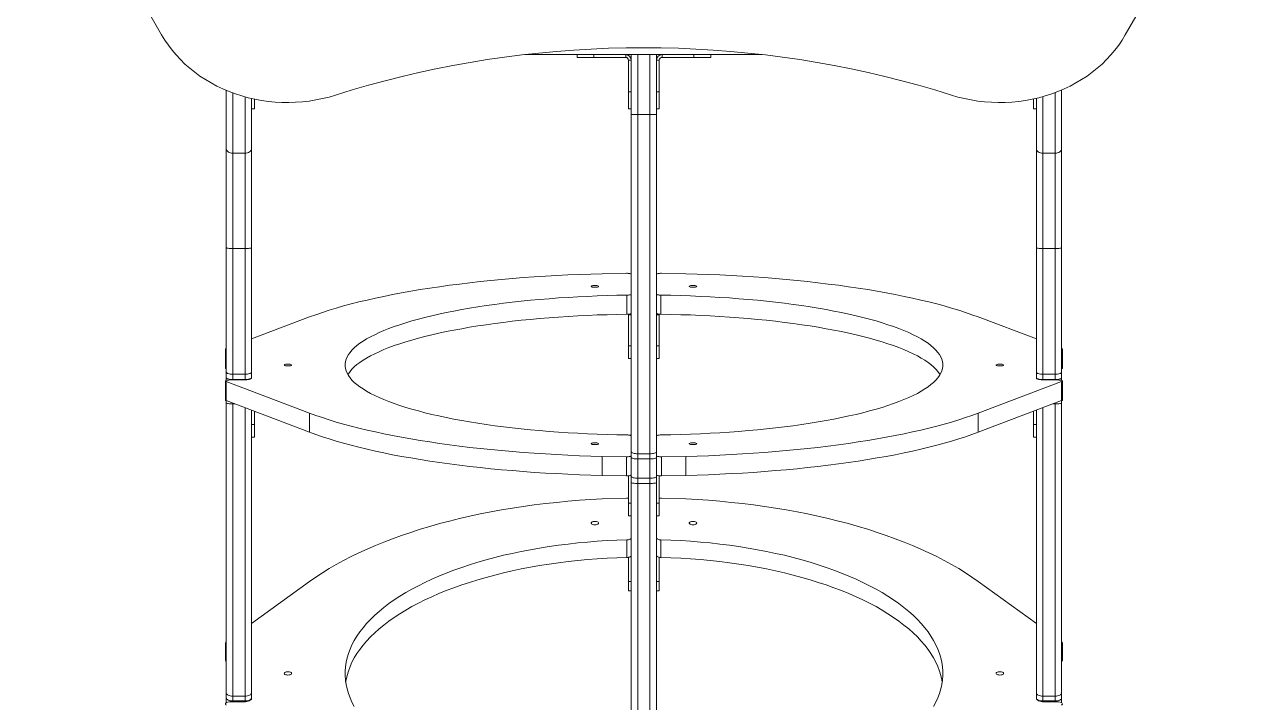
# Model space of a CAD drawing. Header units: millimetres. Extents: x -10374 to 11119, y -8221 to 9433.
# Drawn here: x 4837 to 6161, y -3147 to -2422 of the extents above; entities that cross this region are included whole.
import ezdxf

# ---------------------------------------------------------------- set-up
doc = ezdxf.new("R2010")
doc.units = ezdxf.units.MM
doc.layers.add('DIKOM_ОБЪЕКТ', color=7, linetype='Continuous')

msp = doc.modelspace()

# ---------------------------------------------------------------- linework, layer by layer
at = {"layer": 'DIKOM_ОБЪЕКТ', "color": 7, "linetype": 'Continuous', "lineweight": 15}
for p, q in [((4983.1, -2433.4), (4836.6, -2176.6)), ((6160.9, -2176.6), (6014.4, -2433.4)), ((5625.8, -2454.4), (5371.8, -2454.4)), ((5427.7, -2457.4), (5427.7, -2454.4)), ((5445.7, -2457.4), (5427.7, -2457.4)), ((5445.7, -2454.4), (5445.7, -2457.4)), ((5479.7, -2457.4), (5445.7, -2457.4)), ((5479.7, -2457.4), (5479.7, -2454.4)), ((5485.7, -2460.4), (5482.7, -2460.4)), ((5482.7, -2494.4), (5482.7, -2460.4)), ((5485.7, -2518.7), (5485.7, -2454.4)), ((5492.7, -2454.4), (5492.7, -2518.5)), ((5505.7, -2518.5), (5505.7, -2454.4)), ((5512.7, -2454.4), (5512.7, -2518.7)), ((5515.7, -2460.4), (5512.7, -2460.4)), ((5515.7, -2494.4), (5515.7, -2460.4)), ((5518.7, -2454.4), (5518.7, -2457.4)), ((5518.7, -2457.4), (5552.7, -2457.4)), ((5552.7, -2457.4), (5552.7, -2454.4)), ((5570.7, -2457.4), (5552.7, -2457.4)), ((5570.7, -2457.4), (5570.7, -2454.4)), ((5052.3, -2555.4), (5052.3, -2492.7)), ((5059.3, -2495.5), (5059.3, -2559.9)), ((5072.3, -2559.9), (5072.3, -2499.6)), ((5079.3, -2501.4), (5079.3, -2555.4)), ((5082.3, -2502), (5082.3, -2512.4)), ((5482.7, -2512.4), (5482.7, -2494.4)), ((5482.7, -2494.4), (5485.7, -2494.4)), ((5512.7, -2494.4), (5515.7, -2494.4)), ((5515.7, -2494.4), (5515.7, -2512.4)), ((5916.2, -2512.4), (5916.2, -2501.8)), ((5919.2, -2555.4), (5919.2, -2501.2)), ((5926.2, -2499.4), (5926.2, -2559.9)), ((5939.2, -2559.9), (5939.2, -2495.1)), ((5946.2, -2492.3), (5946.2, -2555.4)), ((5079.3, -2512.4), (5082.3, -2512.4)), ((5485.7, -2512.4), (5482.7, -2512.4)), ((5512.7, -2512.4), (5515.7, -2512.4)), ((5916.2, -2512.4), (5919.2, -2512.4)), ((5485.7, -2879.3), (5485.7, -2518.7)), ((5492.7, -2518.5), (5505.7, -2518.5)), ((5492.7, -2518.5), (5492.7, -2881.6)), ((5505.7, -2881.6), (5505.7, -2518.5)), ((5512.7, -2518.7), (5512.7, -2879.3)), ((5052.3, -2661), (5052.3, -2555.4)), ((5079.3, -2555.4), (5079.3, -2661)), ((5919.2, -2661), (5919.2, -2555.4)), ((5946.2, -2555.4), (5946.2, -2661)), ((5059.3, -2559.9), (5072.3, -2559.9)), ((5059.3, -2559.9), (5059.3, -2662)), ((5072.3, -2662), (5072.3, -2559.9)), ((5926.2, -2559.9), (5939.2, -2559.9)), ((5926.2, -2559.9), (5926.2, -2662)), ((5939.2, -2662), (5939.2, -2559.9)), ((5052.3, -2794.3), (5052.3, -2661)), ((5079.3, -2661), (5079.3, -2794.3)), ((5919.2, -2794.3), (5919.2, -2661)), ((5946.2, -2661), (5946.2, -2794.3)), ((5059.3, -2662), (5072.3, -2662)), ((5059.3, -2662), (5059.3, -2796.4)), ((5072.3, -2796.4), (5072.3, -2662)), ((5926.2, -2662), (5939.2, -2662)), ((5926.2, -2662), (5926.2, -2796.4)), ((5939.2, -2796.4), (5939.2, -2662)), ((5454.6, -2688.9), (5480.5, -2688.4)), ((5543.9, -2688.9), (5518, -2688.4)), ((5485.7, -2689.6), (5485.7, -2710.7)), ((5481, -2711.8), (5481, -2732.2)), ((5485.7, -2731.1), (5485.7, -2710.7)), ((5517.4, -2711.8), (5517.4, -2732.2)), ((5079.3, -2758.7), (5141.5, -2735.1)), ((5485.7, -2732.9), (5482.7, -2732.9)), ((5482.7, -2765.9), (5482.7, -2732.9)), ((5485.7, -2731.1), (5485.7, -2732.9)), ((5485.7, -2765.9), (5485.7, -2732.9)), ((5515.7, -2732.9), (5512.7, -2732.9)), ((5515.7, -2732.9), (5515.7, -2765.9)), ((5919.2, -2758.7), (5857, -2735.1)), ((5482.7, -2765.9), (5485.7, -2765.9)), ((5482.7, -2779.7), (5482.7, -2765.9)), ((5485.7, -2765.9), (5485.7, -2779.7)), ((5512.7, -2765.9), (5515.7, -2765.9)), ((5515.7, -2765.9), (5515.7, -2779.7)), ((5051.5, -2769.5), (5051.5, -2789.9)), ((5079.3, -2800.7), (5079.3, -2772.6)), ((5482.7, -2779.7), (5485.7, -2779.7)), ((5512.7, -2779.7), (5515.7, -2779.7)), ((5919.2, -2800.7), (5919.2, -2772.6)), ((5947, -2789.9), (5947, -2769.5)), ((5052.3, -2800.4), (5052.3, -2794.3)), ((5079.3, -2794.3), (5079.3, -2800.4)), ((5919.2, -2800.4), (5919.2, -2794.3)), ((5946.2, -2794.3), (5946.2, -2800.4)), ((5051.5, -2803.7), (5051.5, -2824.1)), ((5052.3, -2803.1), (5052.3, -2800.4)), ((5052.3, -2804.3), (5141.5, -2838.1)), ((5052.3, -2824.7), (5052.3, -2804.3)), ((5056.5, -2802.5), (5071.3, -2802.5)), ((5059.3, -2796.4), (5072.3, -2796.4)), ((5059.3, -2796.4), (5059.3, -2802)), ((5072.3, -2802), (5059.3, -2802)), ((5059.3, -2802), (5059.3, -2802.5)), ((5072.3, -2802), (5072.3, -2796.4)), ((5072.3, -2802.5), (5072.3, -2802)), ((5079.3, -2800.4), (5079.3, -2800.7)), ((5946.2, -2804.3), (5857, -2838.1)), ((5926.2, -2796.4), (5939.2, -2796.4)), ((5926.2, -2796.4), (5926.2, -2802)), ((5939.2, -2802), (5926.2, -2802)), ((5926.2, -2802), (5926.2, -2802.5)), ((5942, -2802.5), (5927.2, -2802.5)), ((5939.2, -2802), (5939.2, -2796.4)), ((5939.2, -2802.5), (5939.2, -2802)), ((5946.2, -2800.4), (5946.2, -2803.1)), ((5946.2, -2824.7), (5946.2, -2804.3)), ((5947, -2824.1), (5947, -2803.7)), ((5052.3, -2827), (5052.3, -2824.7)), ((5052.3, -2824.7), (5141.5, -2858.5)), ((5052.3, -3137.3), (5052.3, -2827)), ((5059.3, -2827.4), (5059.3, -2828.2)), ((5059.3, -2828.2), (5059.3, -3140.9)), ((5061.4, -2828.2), (5059.3, -2828.2)), ((5072.3, -3140.9), (5072.3, -2832.3)), ((5946.2, -2824.7), (5857, -2858.5)), ((5926.2, -2832.3), (5926.2, -3140.9)), ((5939.2, -2828.2), (5937.1, -2828.2)), ((5939.2, -2828.2), (5939.2, -2827.4)), ((5939.2, -3140.9), (5939.2, -2828.2)), ((5946.2, -2824.7), (5946.2, -2827)), ((5946.2, -2827), (5946.2, -3137.3)), ((5079.3, -2835), (5079.3, -3137.3)), ((5079.3, -2850.1), (5079.3, -2835)), ((5082.3, -2850.1), (5082.3, -2836.1)), ((5141.5, -2858.5), (5141.5, -2838.1)), ((5857, -2858.5), (5857, -2838.1)), ((5916.2, -2836.1), (5916.2, -2850.1)), ((5919.2, -3137.3), (5919.2, -2835)), ((5079.3, -2850.1), (5082.3, -2850.1)), ((5079.3, -2863.9), (5079.3, -2850.1)), ((5082.3, -2850.1), (5082.3, -2863.9)), ((5916.2, -2863.9), (5916.2, -2850.1)), ((5916.2, -2850.1), (5919.2, -2850.1)), ((5079.3, -2863.9), (5082.3, -2863.9)), ((5485.7, -2883.6), (5485.7, -2862.5)), ((5916.2, -2863.9), (5919.2, -2863.9)), ((5454.6, -2884.4), (5480.5, -2884.8)), ((5454.6, -2904.8), (5454.6, -2884.4)), ((5480.5, -2905.2), (5480.5, -2884.8)), ((5485.7, -2885.4), (5485.7, -2879.3)), ((5485.7, -2904.1), (5485.7, -2883.6)), ((5485.7, -2906), (5485.7, -2885.4)), ((5492.7, -2881.6), (5505.7, -2881.6)), ((5492.7, -2881.6), (5492.7, -2887.1)), ((5505.7, -2887.1), (5492.7, -2887.1)), ((5492.7, -2887.1), (5492.7, -2907.7)), ((5505.7, -2887.1), (5505.7, -2881.6)), ((5505.7, -2907.7), (5505.7, -2887.1)), ((5512.7, -2879.3), (5512.7, -2885.4)), ((5512.7, -2885.4), (5512.7, -2906)), ((5543.9, -2884.4), (5518, -2884.8)), ((5518, -2905.2), (5518, -2884.8)), ((5543.9, -2904.8), (5543.9, -2884.4)), ((5454.6, -2904.8), (5480.5, -2905.2)), ((5482.7, -2934.3), (5482.7, -2905.1)), ((5485.7, -2934.3), (5485.7, -2904.1)), ((5485.7, -2912.3), (5485.7, -2906)), ((5485.7, -3299.8), (5485.7, -2912.3)), ((5492.7, -2907.7), (5505.7, -2907.7)), ((5492.7, -2907.7), (5492.7, -2913.3)), ((5505.7, -2913.3), (5492.7, -2913.3)), ((5492.7, -2913.3), (5492.7, -3303.5)), ((5505.7, -2913.3), (5505.7, -2907.7)), ((5505.7, -3303.5), (5505.7, -2913.3)), ((5512.7, -2906), (5512.7, -2912.3)), ((5512.7, -2912.3), (5512.7, -3299.8)), ((5515.7, -2905.1), (5515.7, -2934.3)), ((5543.9, -2904.8), (5518, -2905.2)), ((5454.6, -2929.8), (5480.5, -2928.9)), ((5482.7, -2934.3), (5485.7, -2934.3)), ((5482.7, -2948.1), (5482.7, -2934.3)), ((5485.7, -2934.3), (5485.7, -2948.1)), ((5512.7, -2934.3), (5515.7, -2934.3)), ((5515.7, -2934.3), (5515.7, -2948.1)), ((5543.9, -2929.8), (5518, -2928.9)), ((5482.7, -2948.1), (5485.7, -2948.1)), ((5485.7, -2948.1), (5485.7, -2971.4)), ((5512.7, -2948.1), (5515.7, -2948.1)), ((5481, -2992.4), (5481, -2973.7)), ((5485.7, -2971.4), (5485.7, -2990.2)), ((5517.4, -2992.4), (5517.4, -2973.7)), ((5482.7, -3018.3), (5482.7, -2992.3)), ((5485.7, -3018.3), (5485.7, -2990.2)), ((5515.7, -3018.3), (5515.7, -2992.3)), ((5079.3, -3063.1), (5141.5, -3018.1)), ((5482.7, -3018.3), (5485.7, -3018.3)), ((5482.7, -3028.2), (5482.7, -3018.3)), ((5485.7, -3018.3), (5485.7, -3028.2)), ((5512.7, -3018.3), (5515.7, -3018.3)), ((5515.7, -3018.3), (5515.7, -3028.2)), ((5919.2, -3063.1), (5857, -3018.1)), ((5482.7, -3028.2), (5485.7, -3028.2)), ((5512.7, -3028.2), (5515.7, -3028.2)), ((5051.5, -3083.9), (5051.5, -3102.7)), ((5947, -3102.7), (5947, -3083.9)), ((5079.3, -3089.7), (5079.3, -3143.4)), ((5052.3, -3142.9), (5052.3, -3137.3)), ((5079.3, -3137.3), (5079.3, -3142.9)), ((5919.2, -3142.9), (5919.2, -3137.3)), ((5946.2, -3137.3), (5946.2, -3142.9)), ((5052.3, -3148), (5052.3, -3142.9)), ((5056.5, -3146.9), (5071.3, -3146.9)), ((5059.3, -3140.9), (5072.3, -3140.9)), ((5059.3, -3140.9), (5059.3, -3146)), ((5072.3, -3146), (5059.3, -3146)), ((5059.3, -3146), (5059.3, -3146.9)), ((5072.3, -3146), (5072.3, -3140.9)), ((5072.3, -3146.9), (5072.3, -3146)), ((5079.3, -3142.9), (5079.3, -3143.4)), ((5926.2, -3140.9), (5939.2, -3140.9)), ((5926.2, -3140.9), (5926.2, -3146)), ((5939.2, -3146), (5926.2, -3146)), ((5926.2, -3146), (5926.2, -3146.9)), ((5942, -3146.9), (5927.2, -3146.9)), ((5939.2, -3146), (5939.2, -3140.9)), ((5939.2, -3146.9), (5939.2, -3146)), ((5946.2, -3142.9), (5946.2, -3148))]:
    msp.add_line(p, q, dxfattribs=at)
at = {"layer": 'DIKOM_ОБЪЕКТ', "color": 7, "linetype": 'Continuous', "lineweight": 15, "flags": 128}
for points in [[(5169.3, -2497.8), (5162.3, -2499.8), (5155.3, -2501.5), (5148.2, -2503), (5141, -2504.1), (5133.7, -2504.9), (5126.4, -2505.5), (5119.1, -2505.7), (5111.8, -2505.6), (5104.5, -2505.2), (5097.3, -2504.5), (5090, -2503.5), (5082.9, -2502.2), (5075.8, -2500.6), (5068.8, -2498.6), (5062, -2496.4), (5055.2, -2493.9), (5048.7, -2491.2), (5042.3, -2488.1), (5036, -2484.8), (5030, -2481.2), (5024.1, -2477.4), (5018.5, -2473.3), (5013.2, -2469), (5008, -2464.5), (5003.2, -2459.8), (4998.6, -2454.8), (4994.3, -2449.7), (4990.3, -2444.4), (4986.5, -2439), (4983.1, -2433.4)], [(6014.4, -2433.4), (6011, -2439), (6007.3, -2444.4), (6003.3, -2449.7), (5998.9, -2454.8), (5994.4, -2459.8), (5989.5, -2464.5), (5984.4, -2469), (5979, -2473.3), (5973.4, -2477.4), (5967.6, -2481.2), (5961.5, -2484.8), (5955.3, -2488.1), (5948.9, -2491.2), (5942.3, -2493.9), (5935.6, -2496.4), (5928.7, -2498.6), (5921.7, -2500.6), (5914.7, -2502.2), (5907.5, -2503.5), (5900.3, -2504.5), (5893, -2505.2), (5885.7, -2505.6), (5878.4, -2505.7), (5871.1, -2505.5), (5863.8, -2504.9), (5856.5, -2504.1), (5849.3, -2503), (5842.2, -2501.5), (5835.2, -2499.8), (5828.3, -2497.8)], [(5828.3, -2497.8), (5810.7, -2492.3), (5792.9, -2487.2), (5775.1, -2482.4), (5757.1, -2477.9), (5739.1, -2473.6), (5721, -2469.7), (5702.8, -2466.1), (5684.5, -2462.8), (5666.1, -2459.8), (5647.7, -2457.2), (5629.2, -2454.8), (5610.6, -2452.8), (5592.1, -2451), (5573.4, -2449.6), (5554.8, -2448.5), (5536.1, -2447.7), (5517.5, -2447.2), (5498.8, -2447.1), (5480.1, -2447.2), (5461.4, -2447.7), (5442.7, -2448.5), (5424.1, -2449.6), (5405.5, -2451), (5386.9, -2452.8), (5368.4, -2454.8), (5349.9, -2457.2), (5331.4, -2459.8), (5313.1, -2462.8), (5294.8, -2466.1), (5276.6, -2469.7), (5258.4, -2473.6), (5240.4, -2477.9), (5222.4, -2482.4), (5204.6, -2487.2), (5186.9, -2492.3), (5169.3, -2497.8)], [(5052.3, -2555.4), (5052.4, -2556.3), (5052.8, -2557.1), (5053.4, -2557.9), (5054.3, -2558.6), (5055.4, -2559.1), (5056.6, -2559.6), (5057.9, -2559.8), (5059.3, -2559.9)], [(5072.3, -2559.9), (5073.6, -2559.8), (5074.9, -2559.6), (5076.1, -2559.1), (5077.2, -2558.6), (5078.1, -2557.9), (5078.7, -2557.1), (5079.1, -2556.3), (5079.3, -2555.4)], [(5919.2, -2555.4), (5919.3, -2556.3), (5919.7, -2557.1), (5920.4, -2557.9), (5921.3, -2558.6), (5922.3, -2559.1), (5923.5, -2559.6), (5924.8, -2559.8), (5926.2, -2559.9)], [(5939.2, -2559.9), (5940.6, -2559.8), (5941.9, -2559.6), (5943.1, -2559.1), (5944.2, -2558.6), (5945, -2557.9), (5945.7, -2557.1), (5946.1, -2556.3), (5946.2, -2555.4)], [(5052.3, -2661), (5052.4, -2661.2), (5052.8, -2661.4), (5053.4, -2661.6), (5054.3, -2661.7), (5055.4, -2661.9), (5056.6, -2662), (5057.9, -2662), (5059.3, -2662)], [(5072.3, -2662), (5073.6, -2662), (5074.9, -2662), (5076.1, -2661.9), (5077.2, -2661.7), (5078.1, -2661.6), (5078.7, -2661.4), (5079.1, -2661.2), (5079.3, -2661)], [(5919.2, -2661), (5919.3, -2661.2), (5919.7, -2661.4), (5920.4, -2661.6), (5921.3, -2661.7), (5922.3, -2661.9), (5923.5, -2662), (5924.8, -2662), (5926.2, -2662)], [(5939.2, -2662), (5940.6, -2662), (5941.9, -2662), (5943.1, -2661.9), (5944.2, -2661.7), (5945, -2661.6), (5945.7, -2661.4), (5946.1, -2661.2), (5946.2, -2661)], [(5480.5, -2688.4), (5481.5, -2688.4), (5482.5, -2688.5), (5483.4, -2688.6), (5484.2, -2688.7), (5484.8, -2688.9), (5485.3, -2689.1), (5485.6, -2689.3), (5485.7, -2689.6)], [(5518, -2688.4), (5517, -2688.4), (5516, -2688.5), (5515.1, -2688.6), (5514.3, -2688.7), (5513.6, -2688.9), (5513.1, -2689.1), (5512.8, -2689.3), (5512.7, -2689.6)], [(5141.5, -2735.1), (5148.2, -2732.7), (5155.1, -2730.3), (5162.4, -2727.9), (5169.9, -2725.6), (5177.8, -2723.4), (5185.9, -2721.2), (5194.2, -2719.1), (5202.9, -2717), (5211.8, -2715), (5220.9, -2713.1), (5230.3, -2711.2), (5239.9, -2709.3), (5249.7, -2707.6), (5259.8, -2705.9), (5270, -2704.3), (5280.5, -2702.8), (5291.1, -2701.3), (5302, -2699.9), (5312.9, -2698.6), (5324.1, -2697.3), (5335.4, -2696.1), (5346.9, -2695), (5358.4, -2694), (5370.1, -2693.1), (5381.9, -2692.2), (5393.9, -2691.5), (5405.9, -2690.8), (5417.9, -2690.2), (5430.1, -2689.7), (5442.3, -2689.2), (5454.6, -2688.9)], [(5446.7, -2701.5), (5445.6, -2701.5), (5444.5, -2701.6), (5443.6, -2701.8), (5443, -2702.1), (5442.7, -2702.3), (5442.8, -2702.6), (5443.3, -2702.9), (5444, -2703.1), (5445, -2703.3), (5446.1, -2703.3), (5447.3, -2703.3), (5448.5, -2703.3), (5449.5, -2703.1), (5450.2, -2702.9), (5450.6, -2702.6), (5450.7, -2702.3), (5450.5, -2702.1), (5449.9, -2701.8), (5449, -2701.6), (5447.9, -2701.5), (5446.7, -2701.5)], [(5857, -2735.1), (5850.3, -2732.7), (5843.3, -2730.3), (5836.1, -2727.9), (5828.5, -2725.6), (5820.7, -2723.4), (5812.6, -2721.2), (5804.2, -2719.1), (5795.6, -2717), (5786.7, -2715), (5777.6, -2713.1), (5768.2, -2711.2), (5758.6, -2709.3), (5748.7, -2707.6), (5738.7, -2705.9), (5728.4, -2704.3), (5718, -2702.8), (5707.3, -2701.3), (5696.5, -2699.9), (5685.5, -2698.6), (5674.4, -2697.3), (5663.1, -2696.1), (5651.6, -2695), (5640, -2694), (5628.3, -2693.1), (5616.5, -2692.2), (5604.6, -2691.5), (5592.6, -2690.8), (5580.5, -2690.2), (5568.4, -2689.7), (5556.1, -2689.2), (5543.9, -2688.9)], [(5551.7, -2701.5), (5552.9, -2701.5), (5554, -2701.6), (5554.9, -2701.8), (5555.5, -2702.1), (5555.7, -2702.3), (5555.6, -2702.6), (5555.2, -2702.9), (5554.5, -2703.1), (5553.5, -2703.3), (5552.3, -2703.3), (5551.1, -2703.3), (5550, -2703.3), (5549, -2703.1), (5548.3, -2702.9), (5547.8, -2702.6), (5547.7, -2702.3), (5548, -2702.1), (5548.6, -2701.8), (5549.5, -2701.6), (5550.6, -2701.5), (5551.7, -2701.5)], [(5481, -2711.8), (5470.4, -2712), (5459.8, -2712.3), (5449.3, -2712.6), (5438.8, -2713.1), (5428.4, -2713.6), (5418, -2714.2), (5407.8, -2714.8), (5397.7, -2715.6), (5387.6, -2716.4), (5377.7, -2717.3), (5367.9, -2718.3), (5358.3, -2719.4), (5348.8, -2720.5), (5339.5, -2721.7), (5330.4, -2723), (5321.4, -2724.4), (5312.7, -2725.8), (5304.2, -2727.3), (5295.8, -2728.8), (5287.7, -2730.4), (5279.9, -2732.1), (5272.2, -2733.8), (5264.9, -2735.6), (5257.8, -2737.5), (5250.9, -2739.4), (5244.3, -2741.4), (5238.1, -2743.4), (5232.1, -2745.4), (5226.4, -2747.5), (5221, -2749.7), (5215.9, -2751.9), (5211.1, -2754.1), (5206.6, -2756.4), (5202.5, -2758.6), (5198.7, -2761), (5195.2, -2763.3), (5192.1, -2765.7), (5189.3, -2768.1), (5186.8, -2770.5), (5184.7, -2773), (5182.9, -2775.4), (5181.5, -2777.9), (5180.5, -2780.4), (5179.8, -2782.9), (5179.4, -2785.4), (5179.4, -2787.9), (5179.8, -2790.3), (5180.5, -2792.8), (5181.5, -2795.3), (5182.9, -2797.8), (5184.7, -2800.2), (5186.8, -2802.7), (5189.3, -2805.1), (5192.1, -2807.5), (5195.2, -2809.9), (5198.7, -2812.2), (5202.5, -2814.6), (5206.6, -2816.9), (5211.1, -2819.1), (5215.9, -2821.3), (5221, -2823.5), (5226.4, -2825.7), (5232.1, -2827.8), (5238.1, -2829.8), (5244.3, -2831.9), (5250.9, -2833.8), (5257.8, -2835.7), (5264.9, -2837.6), (5272.2, -2839.4), (5279.9, -2841.1), (5287.7, -2842.8), (5295.8, -2844.4), (5304.2, -2846), (5312.7, -2847.4), (5321.4, -2848.9), (5330.4, -2850.2), (5339.5, -2851.5), (5348.8, -2852.7), (5358.3, -2853.8), (5367.9, -2854.9), (5377.7, -2855.9), (5387.6, -2856.8), (5397.7, -2857.6), (5407.8, -2858.4), (5418, -2859), (5428.4, -2859.6), (5438.8, -2860.2), (5449.3, -2860.6), (5459.8, -2860.9), (5470.4, -2861.2), (5481, -2861.4)], [(5485.7, -2710.7), (5485.6, -2710.9), (5485.4, -2711.1), (5485, -2711.3), (5484.4, -2711.5), (5483.7, -2711.6), (5482.8, -2711.7), (5482, -2711.8), (5481, -2711.8)], [(5512.7, -2710.7), (5512.8, -2710.9), (5513.1, -2711.1), (5513.5, -2711.3), (5514.1, -2711.5), (5514.8, -2711.6), (5515.6, -2711.7), (5516.5, -2711.8), (5517.4, -2711.8)], [(5517.4, -2711.8), (5528.1, -2712), (5538.6, -2712.3), (5549.2, -2712.6), (5559.7, -2713.1), (5570.1, -2713.6), (5580.4, -2714.2), (5590.7, -2714.8), (5600.8, -2715.6), (5610.9, -2716.4), (5620.8, -2717.3), (5630.5, -2718.3), (5640.2, -2719.4), (5649.6, -2720.5), (5659, -2721.7), (5668.1, -2723), (5677, -2724.4), (5685.8, -2725.8), (5694.3, -2727.3), (5702.6, -2728.8), (5710.7, -2730.4), (5718.6, -2732.1), (5726.2, -2733.8), (5733.6, -2735.6), (5740.7, -2737.5), (5747.6, -2739.4), (5754.1, -2741.4), (5760.4, -2743.4), (5766.4, -2745.4), (5772.1, -2747.5), (5777.5, -2749.7), (5782.6, -2751.9), (5787.4, -2754.1), (5791.9, -2756.4), (5796, -2758.6), (5799.8, -2761), (5803.3, -2763.3), (5806.4, -2765.7), (5809.2, -2768.1), (5811.7, -2770.5), (5813.8, -2773), (5815.5, -2775.4), (5817, -2777.9), (5818, -2780.4), (5818.7, -2782.9), (5819.1, -2785.4), (5819.1, -2787.9), (5818.7, -2790.3), (5818, -2792.8), (5817, -2795.3), (5815.5, -2797.8), (5813.8, -2800.2), (5811.7, -2802.7), (5809.2, -2805.1), (5806.4, -2807.5), (5803.3, -2809.9), (5799.8, -2812.2), (5796, -2814.6), (5791.9, -2816.9), (5787.4, -2819.1), (5782.6, -2821.3), (5777.5, -2823.5), (5772.1, -2825.7), (5766.4, -2827.8), (5760.4, -2829.8), (5754.1, -2831.9), (5747.6, -2833.8), (5740.7, -2835.7), (5733.6, -2837.6), (5726.2, -2839.4), (5718.6, -2841.1), (5710.7, -2842.8), (5702.6, -2844.4), (5694.3, -2846), (5685.8, -2847.4), (5677, -2848.9), (5668.1, -2850.2), (5659, -2851.5), (5649.6, -2852.7), (5640.2, -2853.8), (5630.5, -2854.9), (5620.8, -2855.9), (5610.9, -2856.8), (5600.8, -2857.6), (5590.7, -2858.4), (5580.4, -2859), (5570.1, -2859.6), (5559.7, -2860.2), (5549.2, -2860.6), (5538.6, -2860.9), (5528.1, -2861.2), (5517.4, -2861.4)], [(5481, -2732.2), (5470.4, -2732.4), (5459.8, -2732.7), (5449.3, -2733), (5438.8, -2733.5), (5428.4, -2734), (5418, -2734.6), (5407.8, -2735.3), (5397.7, -2736), (5387.6, -2736.8), (5377.7, -2737.7), (5367.9, -2738.7), (5358.3, -2739.8), (5348.8, -2740.9), (5339.5, -2742.1), (5330.4, -2743.4), (5321.4, -2744.8), (5312.7, -2746.2), (5304.2, -2747.7), (5295.8, -2749.2), (5287.7, -2750.8), (5279.9, -2752.5), (5272.2, -2754.3), (5264.9, -2756.1), (5257.8, -2757.9), (5250.9, -2759.8), (5244.3, -2761.8), (5238.1, -2763.8), (5232.1, -2765.8), (5226.4, -2767.9), (5221, -2770.1), (5215.9, -2772.3), (5211.1, -2774.5), (5206.6, -2776.8), (5202.5, -2779.1), (5198.7, -2781.4), (5195.2, -2783.7), (5192.1, -2786.1), (5189.3, -2788.5), (5186.8, -2791), (5184.7, -2793.4), (5182.9, -2795.9), (5182.3, -2796.8)], [(5481, -2732.2), (5482, -2732.2), (5482.8, -2732.1), (5483.7, -2732), (5484.4, -2731.9), (5485, -2731.7), (5485.4, -2731.5), (5485.6, -2731.3), (5485.7, -2731.1)], [(5482.7, -2732.9), (5482.7, -2732.3), (5482.6, -2732.2)], [(5485.7, -2732.9), (5485.6, -2731.7), (5485.5, -2731.4)], [(5517.4, -2732.2), (5516.5, -2732.2), (5515.6, -2732.1), (5514.8, -2732), (5514.1, -2731.9), (5513.5, -2731.7), (5513.1, -2731.5), (5512.8, -2731.3), (5512.7, -2731.1)], [(5512.9, -2731.4), (5512.8, -2731.7), (5512.7, -2732.9)], [(5515.8, -2732.2), (5515.8, -2732.3), (5515.7, -2732.9)], [(5517.4, -2732.2), (5528.1, -2732.4), (5538.6, -2732.7), (5549.2, -2733), (5559.7, -2733.5), (5570.1, -2734), (5580.4, -2734.6), (5590.7, -2735.3), (5600.8, -2736), (5610.9, -2736.8), (5620.8, -2737.7), (5630.5, -2738.7), (5640.2, -2739.8), (5649.6, -2740.9), (5659, -2742.1), (5668.1, -2743.4), (5677, -2744.8), (5685.8, -2746.2), (5694.3, -2747.7), (5702.6, -2749.2), (5710.7, -2750.8), (5718.6, -2752.5), (5726.2, -2754.3), (5733.6, -2756.1), (5740.7, -2757.9), (5747.6, -2759.8), (5754.1, -2761.8), (5760.4, -2763.8), (5766.4, -2765.8), (5772.1, -2767.9), (5777.5, -2770.1), (5782.6, -2772.3), (5787.4, -2774.5), (5791.9, -2776.8), (5796, -2779.1), (5799.8, -2781.4), (5803.3, -2783.7), (5806.4, -2786.1), (5809.2, -2788.5), (5811.7, -2791), (5813.8, -2793.4), (5815.5, -2795.9), (5816.1, -2796.8)], [(5052.3, -2768.9), (5051.7, -2769.2), (5051.5, -2769.5), (5051.6, -2769.8), (5052.1, -2770.1), (5052.3, -2770.2)], [(5946.2, -2768.9), (5946.8, -2769.2), (5947, -2769.5), (5946.9, -2769.8), (5946.4, -2770.1), (5946.2, -2770.2)], [(5052.3, -2794.3), (5052.4, -2794.7), (5052.8, -2795.1), (5053.4, -2795.5), (5054.3, -2795.8), (5055.4, -2796.1), (5056.6, -2796.3), (5057.9, -2796.4), (5059.3, -2796.4)], [(5072.3, -2796.4), (5073.6, -2796.4), (5074.9, -2796.3), (5076.1, -2796.1), (5077.2, -2795.8), (5078.1, -2795.5), (5078.7, -2795.1), (5079.1, -2794.7), (5079.3, -2794.3)], [(5118.3, -2785.7), (5117.1, -2785.7), (5116, -2785.8), (5115.1, -2786), (5114.5, -2786.3), (5114.3, -2786.5), (5114.4, -2786.8), (5114.8, -2787.1), (5115.5, -2787.3), (5116.5, -2787.5), (5117.7, -2787.5), (5118.9, -2787.5), (5120, -2787.5), (5121, -2787.3), (5121.7, -2787.1), (5122.2, -2786.8), (5122.2, -2786.5), (5122, -2786.3), (5121.4, -2786), (5120.5, -2785.8), (5119.4, -2785.7), (5118.3, -2785.7)], [(5880.2, -2785.7), (5881.4, -2785.7), (5882.5, -2785.8), (5883.3, -2786), (5883.9, -2786.3), (5884.2, -2786.5), (5884.1, -2786.8), (5883.7, -2787.1), (5882.9, -2787.3), (5881.9, -2787.5), (5880.8, -2787.5), (5879.6, -2787.5), (5878.5, -2787.5), (5877.5, -2787.3), (5876.7, -2787.1), (5876.3, -2786.8), (5876.2, -2786.5), (5876.5, -2786.3), (5877.1, -2786), (5878, -2785.8), (5879, -2785.7), (5880.2, -2785.7)], [(5919.2, -2794.3), (5919.3, -2794.7), (5919.7, -2795.1), (5920.4, -2795.5), (5921.3, -2795.8), (5922.3, -2796.1), (5923.5, -2796.3), (5924.8, -2796.4), (5926.2, -2796.4)], [(5939.2, -2796.4), (5940.6, -2796.4), (5941.9, -2796.3), (5943.1, -2796.1), (5944.2, -2795.8), (5945, -2795.5), (5945.7, -2795.1), (5946.1, -2794.7), (5946.2, -2794.3)], [(5052.3, -2804.3), (5051.7, -2804), (5051.5, -2803.7), (5051.6, -2803.4), (5052.1, -2803.1), (5052.9, -2802.9), (5053.9, -2802.7), (5055.1, -2802.6), (5056.5, -2802.5)], [(5052.3, -2800.4), (5052.4, -2800.7), (5052.8, -2801), (5053.4, -2801.3), (5054.3, -2801.5), (5055.4, -2801.7), (5056.6, -2801.9), (5057.9, -2802), (5059.3, -2802)], [(5071.3, -2802.5), (5072.8, -2802.5), (5074.3, -2802.4), (5075.7, -2802.2), (5076.9, -2802), (5077.9, -2801.7), (5078.6, -2801.4), (5079.1, -2801), (5079.3, -2800.7)], [(5072.3, -2802), (5073.6, -2802), (5074.9, -2801.9), (5076.1, -2801.7), (5077.2, -2801.5), (5078.1, -2801.3), (5078.7, -2801), (5079.1, -2800.7), (5079.3, -2800.4)], [(5919.2, -2800.4), (5919.3, -2800.7), (5919.7, -2801), (5920.4, -2801.3), (5921.3, -2801.5), (5922.3, -2801.7), (5923.5, -2801.9), (5924.8, -2802), (5926.2, -2802)], [(5927.2, -2802.5), (5925.7, -2802.5), (5924.2, -2802.4), (5922.8, -2802.2), (5921.6, -2802), (5920.6, -2801.7), (5919.8, -2801.4), (5919.4, -2801), (5919.2, -2800.7)], [(5939.2, -2802), (5940.6, -2802), (5941.9, -2801.9), (5943.1, -2801.7), (5944.2, -2801.5), (5945, -2801.3), (5945.7, -2801), (5946.1, -2800.7), (5946.2, -2800.4)], [(5946.2, -2804.3), (5946.8, -2804), (5947, -2803.7), (5946.9, -2803.4), (5946.4, -2803.1), (5945.6, -2802.9), (5944.6, -2802.7), (5943.3, -2802.6), (5942, -2802.5)], [(5052.3, -2824.7), (5051.7, -2824.5), (5051.5, -2824.2), (5051.5, -2824.1)], [(5052.3, -2827), (5052.4, -2827.3), (5052.8, -2827.5), (5053.4, -2827.7), (5054.3, -2827.9), (5055.4, -2828), (5056.6, -2828.1), (5057.9, -2828.2), (5059.3, -2828.2)], [(5939.2, -2828.2), (5940.6, -2828.2), (5941.9, -2828.1), (5943.1, -2828), (5944.2, -2827.9), (5945, -2827.7), (5945.7, -2827.5), (5946.1, -2827.3), (5946.2, -2827)], [(5946.2, -2824.7), (5946.8, -2824.5), (5947, -2824.2), (5947, -2824.1)], [(5141.5, -2838.1), (5148.2, -2840.6), (5155.1, -2842.9), (5162.4, -2845.3), (5169.9, -2847.6), (5177.8, -2849.8), (5185.9, -2852), (5194.2, -2854.1), (5202.9, -2856.2), (5211.8, -2858.2), (5220.9, -2860.2), (5230.3, -2862), (5239.9, -2863.9), (5249.7, -2865.6), (5259.8, -2867.3), (5270, -2868.9), (5280.5, -2870.5), (5291.1, -2871.9), (5302, -2873.3), (5312.9, -2874.7), (5324.1, -2875.9), (5335.4, -2877.1), (5346.9, -2878.2), (5358.4, -2879.2), (5370.1, -2880.1), (5381.9, -2881), (5393.9, -2881.7), (5405.9, -2882.4), (5417.9, -2883), (5430.1, -2883.6), (5442.3, -2884), (5454.6, -2884.4)], [(5857, -2838.1), (5850.3, -2840.6), (5843.3, -2842.9), (5836.1, -2845.3), (5828.5, -2847.6), (5820.7, -2849.8), (5812.6, -2852), (5804.2, -2854.1), (5795.6, -2856.2), (5786.7, -2858.2), (5777.6, -2860.2), (5768.2, -2862), (5758.6, -2863.9), (5748.7, -2865.6), (5738.7, -2867.3), (5728.4, -2868.9), (5718, -2870.5), (5707.3, -2871.9), (5696.5, -2873.3), (5685.5, -2874.7), (5674.4, -2875.9), (5663.1, -2877.1), (5651.6, -2878.2), (5640, -2879.2), (5628.3, -2880.1), (5616.5, -2881), (5604.6, -2881.7), (5592.6, -2882.4), (5580.5, -2883), (5568.4, -2883.6), (5556.1, -2884), (5543.9, -2884.4)], [(5141.5, -2858.5), (5148.2, -2861), (5155.1, -2863.4), (5162.4, -2865.7), (5169.9, -2868), (5177.8, -2870.2), (5185.9, -2872.4), (5194.2, -2874.6), (5202.9, -2876.6), (5211.8, -2878.6), (5220.9, -2880.6), (5230.3, -2882.5), (5239.9, -2884.3), (5249.7, -2886), (5259.8, -2887.7), (5270, -2889.3), (5280.5, -2890.9), (5291.1, -2892.3), (5302, -2893.7), (5312.9, -2895.1), (5324.1, -2896.3), (5335.4, -2897.5), (5346.9, -2898.6), (5358.4, -2899.6), (5370.1, -2900.5), (5381.9, -2901.4), (5393.9, -2902.2), (5405.9, -2902.8), (5417.9, -2903.4), (5430.1, -2904), (5442.3, -2904.4), (5454.6, -2904.8)], [(5857, -2858.5), (5850.3, -2861), (5843.3, -2863.4), (5836.1, -2865.7), (5828.5, -2868), (5820.7, -2870.2), (5812.6, -2872.4), (5804.2, -2874.6), (5795.6, -2876.6), (5786.7, -2878.6), (5777.6, -2880.6), (5768.2, -2882.5), (5758.6, -2884.3), (5748.7, -2886), (5738.7, -2887.7), (5728.4, -2889.3), (5718, -2890.9), (5707.3, -2892.3), (5696.5, -2893.7), (5685.5, -2895.1), (5674.4, -2896.3), (5663.1, -2897.5), (5651.6, -2898.6), (5640, -2899.6), (5628.3, -2900.5), (5616.5, -2901.4), (5604.6, -2902.2), (5592.6, -2902.8), (5580.5, -2903.4), (5568.4, -2904), (5556.1, -2904.4), (5543.9, -2904.8)], [(5446.7, -2869.9), (5445.6, -2869.9), (5444.5, -2870), (5443.6, -2870.2), (5443, -2870.5), (5442.7, -2870.7), (5442.8, -2871), (5443.3, -2871.3), (5444, -2871.5), (5445, -2871.6), (5446.1, -2871.7), (5447.3, -2871.7), (5448.5, -2871.6), (5449.5, -2871.5), (5450.2, -2871.3), (5450.6, -2871), (5450.7, -2870.7), (5450.5, -2870.5), (5449.9, -2870.2), (5449, -2870), (5447.9, -2869.9), (5446.7, -2869.9)], [(5481, -2861.4), (5482, -2861.4), (5482.8, -2861.5), (5483.7, -2861.6), (5484.4, -2861.7), (5485, -2861.9), (5485.4, -2862.1), (5485.6, -2862.3), (5485.7, -2862.5)], [(5517.4, -2861.4), (5516.5, -2861.4), (5515.6, -2861.5), (5514.8, -2861.6), (5514.1, -2861.7), (5513.5, -2861.9), (5513.1, -2862.1), (5512.8, -2862.3), (5512.7, -2862.5)], [(5551.7, -2869.9), (5552.9, -2869.9), (5554, -2870), (5554.9, -2870.2), (5555.5, -2870.5), (5555.7, -2870.7), (5555.6, -2871), (5555.2, -2871.3), (5554.5, -2871.5), (5553.5, -2871.6), (5552.3, -2871.7), (5551.1, -2871.7), (5550, -2871.6), (5549, -2871.5), (5548.3, -2871.3), (5547.8, -2871), (5547.7, -2870.7), (5548, -2870.5), (5548.6, -2870.2), (5549.5, -2870), (5550.6, -2869.9), (5551.7, -2869.9)], [(5480.5, -2884.8), (5481.5, -2884.8), (5482.5, -2884.7), (5483.4, -2884.6), (5484.2, -2884.5), (5484.8, -2884.3), (5485.3, -2884.1), (5485.6, -2883.9), (5485.7, -2883.6)], [(5492.7, -2881.6), (5491.4, -2881.5), (5490.1, -2881.4), (5488.8, -2881.2), (5487.8, -2880.9), (5486.9, -2880.5), (5486.3, -2880.2), (5485.9, -2879.7), (5485.7, -2879.3)], [(5492.7, -2887.1), (5491.4, -2887), (5490.1, -2886.9), (5488.8, -2886.8), (5487.8, -2886.6), (5486.9, -2886.3), (5486.3, -2886.1), (5485.9, -2885.7), (5485.7, -2885.4)], [(5512.7, -2879.3), (5512.6, -2879.7), (5512.2, -2880.2), (5511.6, -2880.5), (5510.7, -2880.9), (5509.6, -2881.2), (5508.4, -2881.4), (5507.1, -2881.5), (5505.7, -2881.6)], [(5512.7, -2885.4), (5512.6, -2885.7), (5512.2, -2886.1), (5511.6, -2886.3), (5510.7, -2886.6), (5509.6, -2886.8), (5508.4, -2886.9), (5507.1, -2887), (5505.7, -2887.1)], [(5518, -2884.8), (5517, -2884.8), (5516, -2884.7), (5515.1, -2884.6), (5514.3, -2884.5), (5513.6, -2884.3), (5513.1, -2884.1), (5512.8, -2883.9), (5512.7, -2883.6)], [(5480.5, -2905.2), (5481.5, -2905.2), (5482.5, -2905.2), (5483.4, -2905.1), (5484.2, -2904.9), (5484.8, -2904.7), (5485.3, -2904.5), (5485.6, -2904.3), (5485.7, -2904.1)], [(5492.7, -2907.7), (5491.4, -2907.6), (5490.1, -2907.5), (5488.8, -2907.4), (5487.8, -2907.2), (5486.9, -2906.9), (5486.3, -2906.6), (5485.9, -2906.3), (5485.7, -2906)], [(5492.7, -2913.3), (5491.4, -2913.3), (5490.1, -2913.2), (5488.8, -2913.1), (5487.8, -2913), (5486.9, -2912.9), (5486.3, -2912.7), (5485.9, -2912.5), (5485.7, -2912.3)], [(5512.7, -2906), (5512.6, -2906.3), (5512.2, -2906.6), (5511.6, -2906.9), (5510.7, -2907.2), (5509.6, -2907.4), (5508.4, -2907.5), (5507.1, -2907.6), (5505.7, -2907.7)], [(5512.7, -2912.3), (5512.6, -2912.5), (5512.2, -2912.7), (5511.6, -2912.9), (5510.7, -2913), (5509.6, -2913.1), (5508.4, -2913.2), (5507.1, -2913.3), (5505.7, -2913.3)], [(5518, -2905.2), (5517, -2905.2), (5516, -2905.2), (5515.1, -2905.1), (5514.3, -2904.9), (5513.6, -2904.7), (5513.1, -2904.5), (5512.8, -2904.3), (5512.7, -2904.1)], [(5141.5, -3018.1), (5148.2, -3013.5), (5155.1, -3008.9), (5162.4, -3004.4), (5169.9, -3000), (5177.8, -2995.7), (5185.9, -2991.6), (5194.2, -2987.5), (5202.9, -2983.6), (5211.8, -2979.7), (5220.9, -2976), (5230.3, -2972.4), (5239.9, -2968.9), (5249.7, -2965.6), (5259.8, -2962.3), (5270, -2959.3), (5280.5, -2956.3), (5291.1, -2953.5), (5302, -2950.8), (5312.9, -2948.3), (5324.1, -2945.9), (5335.4, -2943.7), (5346.9, -2941.6), (5358.4, -2939.7), (5370.1, -2937.9), (5381.9, -2936.2), (5393.9, -2934.8), (5405.9, -2933.5), (5417.9, -2932.3), (5430.1, -2931.3), (5442.3, -2930.5), (5454.6, -2929.8)], [(5857, -3018.1), (5850.3, -3013.5), (5843.3, -3008.9), (5836.1, -3004.4), (5828.5, -3000), (5820.7, -2995.7), (5812.6, -2991.6), (5804.2, -2987.5), (5795.6, -2983.6), (5786.7, -2979.7), (5777.6, -2976), (5768.2, -2972.4), (5758.6, -2968.9), (5748.7, -2965.6), (5738.7, -2962.3), (5728.4, -2959.3), (5718, -2956.3), (5707.3, -2953.5), (5696.5, -2950.8), (5685.5, -2948.3), (5674.4, -2945.9), (5663.1, -2943.7), (5651.6, -2941.6), (5640, -2939.7), (5628.3, -2937.9), (5616.5, -2936.2), (5604.6, -2934.8), (5592.6, -2933.5), (5580.5, -2932.3), (5568.4, -2931.3), (5556.1, -2930.5), (5543.9, -2929.8)], [(5446.7, -2957.5), (5445.6, -2957.4), (5444.5, -2957.1), (5443.6, -2956.8), (5443, -2956.3), (5442.7, -2955.8), (5442.8, -2955.3), (5443.3, -2954.8), (5444, -2954.4), (5445, -2954.1), (5446.1, -2953.9), (5447.3, -2953.9), (5448.5, -2954.1), (5449.5, -2954.4), (5450.2, -2954.8), (5450.6, -2955.3), (5450.7, -2955.8), (5450.5, -2956.3), (5449.9, -2956.8), (5449, -2957.1), (5447.9, -2957.4), (5446.7, -2957.5)], [(5551.7, -2957.5), (5552.9, -2957.4), (5554, -2957.1), (5554.9, -2956.8), (5555.5, -2956.3), (5555.7, -2955.8), (5555.6, -2955.3), (5555.2, -2954.8), (5554.5, -2954.4), (5553.5, -2954.1), (5552.3, -2953.9), (5551.1, -2953.9), (5550, -2954.1), (5549, -2954.4), (5548.3, -2954.8), (5547.8, -2955.3), (5547.7, -2955.8), (5548, -2956.3), (5548.6, -2956.8), (5549.5, -2957.1), (5550.6, -2957.4), (5551.7, -2957.5)], [(5189.3, -3151.9), (5186.8, -3147.2), (5184.7, -3142.6), (5182.9, -3137.9), (5181.5, -3133.1), (5180.5, -3128.4), (5179.8, -3123.7), (5179.4, -3118.9), (5179.4, -3114.1), (5179.8, -3109.4), (5180.5, -3104.6), (5181.5, -3099.9), (5182.9, -3095.2), (5184.7, -3090.5), (5186.8, -3085.8), (5189.3, -3081.2), (5192.1, -3076.6), (5195.2, -3072.1), (5198.7, -3067.6), (5202.5, -3063.1), (5206.6, -3058.7), (5211.1, -3054.4), (5215.9, -3050.2), (5221, -3046), (5226.4, -3041.9), (5232.1, -3037.9), (5238.1, -3033.9), (5244.3, -3030.1), (5250.9, -3026.3), (5257.8, -3022.7), (5264.9, -3019.1), (5272.2, -3015.7), (5279.9, -3012.4), (5287.7, -3009.2), (5295.8, -3006.1), (5304.2, -3003.1), (5312.7, -3000.3), (5321.4, -2997.6), (5330.4, -2995), (5339.5, -2992.6), (5348.8, -2990.2), (5358.3, -2988.1), (5367.9, -2986.1), (5377.7, -2984.2), (5387.6, -2982.4), (5397.7, -2980.8), (5407.8, -2979.4), (5418, -2978.1), (5428.4, -2977), (5438.8, -2976), (5449.3, -2975.2), (5459.8, -2974.5), (5470.4, -2974), (5481, -2973.7)], [(5481, -2973.7), (5482, -2973.6), (5482.8, -2973.5), (5483.7, -2973.2), (5484.4, -2973), (5485, -2972.6), (5485.4, -2972.3), (5485.6, -2971.9), (5485.7, -2971.4)], [(5517.4, -2973.7), (5516.5, -2973.6), (5515.6, -2973.5), (5514.8, -2973.2), (5514.1, -2973), (5513.5, -2972.6), (5513.1, -2972.3), (5512.8, -2971.9), (5512.7, -2971.4)], [(5809.2, -3151.9), (5811.7, -3147.2), (5813.8, -3142.6), (5815.5, -3137.9), (5817, -3133.1), (5818, -3128.4), (5818.7, -3123.7), (5819.1, -3118.9), (5819.1, -3114.1), (5818.7, -3109.4), (5818, -3104.6), (5817, -3099.9), (5815.5, -3095.2), (5813.8, -3090.5), (5811.7, -3085.8), (5809.2, -3081.2), (5806.4, -3076.6), (5803.3, -3072.1), (5799.8, -3067.6), (5796, -3063.1), (5791.9, -3058.7), (5787.4, -3054.4), (5782.6, -3050.2), (5777.5, -3046), (5772.1, -3041.9), (5766.4, -3037.9), (5760.4, -3033.9), (5754.1, -3030.1), (5747.6, -3026.3), (5740.7, -3022.7), (5733.6, -3019.1), (5726.2, -3015.7), (5718.6, -3012.4), (5710.7, -3009.2), (5702.6, -3006.1), (5694.3, -3003.1), (5685.8, -3000.3), (5677, -2997.6), (5668.1, -2995), (5659, -2992.6), (5649.6, -2990.2), (5640.2, -2988.1), (5630.5, -2986.1), (5620.8, -2984.2), (5610.9, -2982.4), (5600.8, -2980.8), (5590.7, -2979.4), (5580.4, -2978.1), (5570.1, -2977), (5559.7, -2976), (5549.2, -2975.2), (5538.6, -2974.5), (5528.1, -2974), (5517.4, -2973.7)], [(5180, -3125.9), (5180.5, -3123.4), (5181.5, -3118.7), (5182.9, -3114), (5184.7, -3109.3), (5186.8, -3104.6), (5189.3, -3100), (5192.1, -3095.4), (5195.2, -3090.8), (5198.7, -3086.3), (5202.5, -3081.9), (5206.6, -3077.5), (5211.1, -3073.2), (5215.9, -3068.9), (5221, -3064.8), (5226.4, -3060.7), (5232.1, -3056.6), (5238.1, -3052.7), (5244.3, -3048.9), (5250.9, -3045.1), (5257.8, -3041.5), (5264.9, -3037.9), (5272.2, -3034.5), (5279.9, -3031.2), (5287.7, -3028), (5295.8, -3024.9), (5304.2, -3021.9), (5312.7, -3019.1), (5321.4, -3016.4), (5330.4, -3013.8), (5339.5, -3011.3), (5348.8, -3009), (5358.3, -3006.9), (5367.9, -3004.8), (5377.7, -3003), (5387.6, -3001.2), (5397.7, -2999.6), (5407.8, -2998.2), (5418, -2996.9), (5428.4, -2995.8), (5438.8, -2994.8), (5449.3, -2994), (5459.8, -2993.3), (5470.4, -2992.8), (5481, -2992.4)], [(5485.7, -2990.2), (5485.6, -2990.6), (5485.4, -2991), (5485, -2991.4), (5484.4, -2991.7), (5483.7, -2992), (5482.8, -2992.2), (5482, -2992.4), (5481, -2992.4)], [(5512.7, -2990.2), (5512.8, -2990.6), (5513.1, -2991), (5513.5, -2991.4), (5514.1, -2991.7), (5514.8, -2992), (5515.6, -2992.2), (5516.5, -2992.4), (5517.4, -2992.4)], [(5818.4, -3125.9), (5818, -3123.4), (5817, -3118.7), (5815.5, -3114), (5813.8, -3109.3), (5811.7, -3104.6), (5809.2, -3100), (5806.4, -3095.4), (5803.3, -3090.8), (5799.8, -3086.3), (5796, -3081.9), (5791.9, -3077.5), (5787.4, -3073.2), (5782.6, -3068.9), (5777.5, -3064.8), (5772.1, -3060.7), (5766.4, -3056.6), (5760.4, -3052.7), (5754.1, -3048.9), (5747.6, -3045.1), (5740.7, -3041.5), (5733.6, -3037.9), (5726.2, -3034.5), (5718.6, -3031.2), (5710.7, -3028), (5702.6, -3024.9), (5694.3, -3021.9), (5685.8, -3019.1), (5677, -3016.4), (5668.1, -3013.8), (5659, -3011.3), (5649.6, -3009), (5640.2, -3006.9), (5630.5, -3004.8), (5620.8, -3003), (5610.9, -3001.2), (5600.8, -2999.6), (5590.7, -2998.2), (5580.4, -2996.9), (5570.1, -2995.8), (5559.7, -2994.8), (5549.2, -2994), (5538.6, -2993.3), (5528.1, -2992.8), (5517.4, -2992.4)], [(5052.3, -3082.7), (5051.7, -3083.2), (5051.5, -3083.8), (5051.6, -3084.4), (5052.1, -3084.9), (5052.3, -3085.1)], [(5946.2, -3082.7), (5946.8, -3083.2), (5947, -3083.8), (5946.9, -3084.4), (5946.4, -3084.9), (5946.2, -3085.1)], [(5118.3, -3118.3), (5117.1, -3118.2), (5116, -3118), (5115.1, -3117.6), (5114.5, -3117.2), (5114.3, -3116.7), (5114.4, -3116.1), (5114.8, -3115.6), (5115.5, -3115.2), (5116.5, -3114.9), (5117.7, -3114.8), (5118.9, -3114.8), (5120, -3114.9), (5121, -3115.2), (5121.7, -3115.6), (5122.2, -3116.1), (5122.2, -3116.7), (5122, -3117.2), (5121.4, -3117.6), (5120.5, -3118), (5119.4, -3118.2), (5118.3, -3118.3)], [(5880.2, -3118.3), (5881.4, -3118.2), (5882.5, -3118), (5883.3, -3117.6), (5883.9, -3117.2), (5884.2, -3116.7), (5884.1, -3116.1), (5883.7, -3115.6), (5882.9, -3115.2), (5881.9, -3114.9), (5880.8, -3114.8), (5879.6, -3114.8), (5878.5, -3114.9), (5877.5, -3115.2), (5876.7, -3115.6), (5876.3, -3116.1), (5876.2, -3116.7), (5876.5, -3117.2), (5877.1, -3117.6), (5878, -3118), (5879, -3118.2), (5880.2, -3118.3)], [(5052.3, -3137.3), (5052.4, -3138), (5052.8, -3138.7), (5053.4, -3139.3), (5054.3, -3139.9), (5055.4, -3140.3), (5056.6, -3140.7), (5057.9, -3140.9), (5059.3, -3140.9)], [(5072.3, -3140.9), (5073.6, -3140.9), (5074.9, -3140.7), (5076.1, -3140.3), (5077.2, -3139.9), (5078.1, -3139.3), (5078.7, -3138.7), (5079.1, -3138), (5079.3, -3137.3)], [(5919.2, -3137.3), (5919.3, -3138), (5919.7, -3138.7), (5920.4, -3139.3), (5921.3, -3139.9), (5922.3, -3140.3), (5923.5, -3140.7), (5924.8, -3140.9), (5926.2, -3140.9)], [(5939.2, -3140.9), (5940.6, -3140.9), (5941.9, -3140.7), (5943.1, -3140.3), (5944.2, -3139.9), (5945, -3139.3), (5945.7, -3138.7), (5946.1, -3138), (5946.2, -3137.3)], [(5052.3, -3150.4), (5051.7, -3149.8), (5051.5, -3149.3), (5051.6, -3148.7), (5052.1, -3148.1), (5052.9, -3147.6), (5053.9, -3147.2), (5055.1, -3147), (5056.5, -3146.9)], [(5052.3, -3142.9), (5052.4, -3143.5), (5052.8, -3144.1), (5053.4, -3144.6), (5054.3, -3145.1), (5055.4, -3145.5), (5056.6, -3145.8), (5057.9, -3145.9), (5059.3, -3146)], [(5071.3, -3146.9), (5072.8, -3146.9), (5074.3, -3146.7), (5075.7, -3146.3), (5076.9, -3145.9), (5077.9, -3145.3), (5078.6, -3144.7), (5079.1, -3144.1), (5079.3, -3143.4)], [(5072.3, -3146), (5073.6, -3145.9), (5074.9, -3145.8), (5076.1, -3145.5), (5077.2, -3145.1), (5078.1, -3144.6), (5078.7, -3144.1), (5079.1, -3143.5), (5079.3, -3142.9)], [(5919.2, -3142.9), (5919.3, -3143.5), (5919.7, -3144.1), (5920.4, -3144.6), (5921.3, -3145.1), (5922.3, -3145.5), (5923.5, -3145.8), (5924.8, -3145.9), (5926.2, -3146)], [(5927.2, -3146.9), (5925.7, -3146.9), (5924.2, -3146.7), (5922.8, -3146.3), (5921.6, -3145.9), (5920.6, -3145.3), (5919.8, -3144.7), (5919.4, -3144.1), (5919.2, -3143.4)], [(5939.2, -3146), (5940.6, -3145.9), (5941.9, -3145.8), (5943.1, -3145.5), (5944.2, -3145.1), (5945, -3144.6), (5945.7, -3144.1), (5946.1, -3143.5), (5946.2, -3142.9)], [(5946.2, -3150.4), (5946.8, -3149.8), (5947, -3149.3), (5946.9, -3148.7), (5946.4, -3148.1), (5945.6, -3147.6), (5944.6, -3147.2), (5943.3, -3147), (5942, -3146.9)]]:
    msp.add_lwpolyline(points, dxfattribs=at)
at = {"layer": 'DIKOM_ОБЪЕКТ', "color": 7, "linetype": 'Continuous', "lineweight": 15}
for centre, radius, start, end in [((5479.7, -2460.4), 6, 0, 90), ((5479.7, -2460.4), 3, 0, 90), ((5518.7, -2460.4), 6, 90, 180), ((5518.7, -2460.4), 3, 90, 180), ((5491, -2565.6), 47.2, 87.8763, 96.3955), ((5507.5, -2565.6), 47.2, 83.6045, 92.1237), ((5052.5, -2789.5), 1.14, 205.0077, 257.679), ((5946, -2789.5), 1.14, 282.2953, 334.9821), ((5480.8, -2939.4), 10.5, 79.1556, 91.3601), ((5517.7, -2939.4), 10.5, 88.6398, 100.8444), ((5053.1, -3102.5), 1.66, 187.4044, 238.99), ((5945.4, -3102.5), 1.66, 300.9691, 352.599)]:
    msp.add_arc(centre, radius, start, end, dxfattribs=at)

doc.saveas('drawing.dxf')
